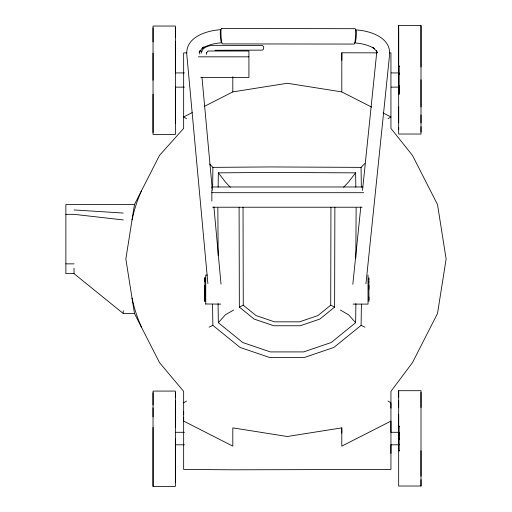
<?xml version="1.0" encoding="UTF-8"?>
<svg xmlns="http://www.w3.org/2000/svg" width="512" height="512" viewBox="0 0 512 512"><rect width="100%" height="100%" fill="white"/><g stroke="black" fill="none" stroke-linecap="round" stroke-linejoin="round"><path stroke-width="0.77" d="M175.379 438.739L175.379 486.4L153.043 486.4L153.043 427.43M153.043 416.89L153.043 407.84M153.043 405.043L153.043 392.704M153.043 132.614L153.043 94.278M153.043 80.25L153.043 53.146M153.043 41.914L153.043 27.885M175.379 482.445L175.379 480.954M175.379 480.013L175.379 400.896M175.379 397.466L175.379 392.704M175.379 123.302L175.379 86.483M175.379 41.914L175.379 134.464L153.043 134.464L153.043 26.035L175.379 26.035L175.379 73.235M175.379 37.197L175.379 27.885M183.654 417.229L183.654 421.094L232.806 446.138L232.806 427.872L287.296 436.506L341.786 427.872L341.786 446.138L390.938 421.094L390.938 453.453M183.654 414.688L183.654 411.622M204.858 301.357L204.858 277.715L204.858 281.67M220.742 304.102L205.741 303.994M211.846 201.107L211.846 189.837M211.846 188.403L211.846 186.97L362.874 186.97M204.314 106.413L232.806 91.898L232.813 76.73M371.706 107.142L341.786 91.898L341.83 52.794L377.472 52.838M341.786 433.152L341.786 427.872M368.909 299.846L368.909 297.094M368.909 289.325L368.909 285.235M368.909 282.061L368.909 279.059M390.938 408.109L390.938 402.829L388.051 401.056M398.669 449.67L398.669 438.355M398.669 427.046L398.669 414.528M398.669 407.456L398.669 400.512M398.669 397.088L398.669 390.701L421.005 390.701L421.005 486.016L398.669 486.016L398.669 390.701M398.669 129.523L398.669 127.827M398.669 122.861L398.669 106.918M398.669 93.843L398.669 86.829M398.669 73.005L398.669 66.944M398.669 65.779L398.669 25.6L421.005 25.6L421.005 134.029L398.669 134.029L398.669 25.6M399.098 450.246L399.098 450.995L399.098 426.099L399.098 426.854M399.098 444.429L399.098 444.806L391.181 444.806M399.098 439.635L399.098 437.466M399.098 436.39L399.098 432.326L391.181 432.294M399.098 86.72L399.098 85.485M399.098 74.579L399.098 73.344M399.098 72.954L399.098 65.869L399.098 66.726M421.005 486.016L421.005 479.629M421.005 476.205L421.005 450.694M421.005 407.456L421.005 392.326M421.005 132.179L421.005 126.765M421.005 122.861L421.005 114.963M421.005 106.918L421.005 79.814M421.005 66.944L421.005 25.6M341.811 60.307L341.83 52.794M390.938 444.877L390.938 469.453L232.806 469.798L183.654 469.453L183.654 391.366L159.52 362.656L134.477 313.498L123.238 313.498L74.016 273.626L74.035 268.23M123.238 313.498L123.251 310.637M218.176 255.75L217.837 207.91M356.134 207.91L355.814 258.144M212.621 187.238L212.909 167.366L209.651 164.077M218.138 187.194L218.342 172.851L270.336 172.448L355.629 172.851L355.834 187.194M239.098 207.206L239.347 307.091L254.106 319.066L273.773 325.76L300.192 325.76L319.866 319.066L334.624 307.091L334.874 207.206M243.034 207.245L243.258 305.19L256.038 315.565L274.426 321.824L299.546 321.824L317.933 315.565L330.714 305.19L330.938 207.245M218.067 303.584L218.342 322.707L242.778 342.534L270.336 351.91L303.635 351.91L331.194 342.534L355.629 322.707L355.904 303.584M212.563 304.154L212.87 325.357L240.07 347.437L269.421 357.421L304.55 357.421L333.901 347.437L361.101 325.357L361.408 304.154M352.826 284.288L360.787 207.104M362.509 190.394L376.544 54.33L376.538 50.669M365.958 283.802L389.594 54.643C390.957 37.299 369.76 30.682 355.866 29.894A6.534 0.845 -85.9 0 1 356.218 36.576A6.534 0.845 -85.9 0 1 354.899 42.918C361.651 43.494 368.512 44.947 374.33 48.57L372.397 47.155L376.288 50.803L377.293 52.806L376.646 50.707M186.829 52.877L183.654 52.883L183.654 128.403L159.52 155.373L134.477 204.525L125.85 259.014L134.477 313.498M201.44 53.043L201.773 51.315M199.571 51.181L199.136 52.576L201.83 48.685L204.096 46.938L202.176 48.346C208.019 44.742 214.893 43.309 221.664 42.752A6.534 0.813 86 0 1 220.39 36.403A6.534 0.813 86 0 1 220.736 29.722C206.797 30.49 185.594 37.018 186.784 54.381L207.891 283.597M355.629 172.851L348.621 181.946L343.648 187.226M202.093 50.272C204.922 46.202 210.368 45.306 214.995 45.331L262.445 45.485C264.154 46.4 264.154 49.216 262.445 50.125L214.995 50.278M206.259 52.915L207.878 51.501M218.342 322.707L225.35 314.829L233.638 310.022M212.909 167.366L270.304 166.938L361.062 167.366L364.864 163.526M388.051 118.714L390.938 116.941L383.104 112.947M183.654 402.829L186.547 401.056M192.205 112.582L183.654 116.941L186.547 118.714M239.347 307.091L243.258 305.19M209.114 327.181L212.87 325.357M232.806 91.898L287.296 83.264L341.786 91.898M221.427 28.518L355.174 28.691A7.712 0.909 -86.3 0 1 355.546 36.608A7.712 0.909 -86.3 0 1 354.131 44.07L222.432 43.904A7.712 0.877 86.4 0 1 221.069 36.435A7.712 0.877 86.4 0 1 221.427 28.518M199.2 51.014L202.355 51.014M207.878 51.014L248.915 51.014L248.915 77.408L200.781 77.408M198.413 56.826L248.915 56.826M175.744 72.915L184.448 72.915M391.181 72.915L399.098 72.915L399.098 94.189L399.098 87.11L391.181 87.149M175.744 87.149L184.448 87.149M211.846 192.698L363.674 192.698M134.477 204.525L65.869 204.57L65.869 273.626L74.016 273.626M212.646 207.226L362.08 207.226M65.907 214.342L74.054 214.342L123.302 219.942M65.907 263.853L74.054 263.853M207.322 275.053L205.741 275.053L205.741 304.102M353.024 304.102L368.026 304.102L368.026 275.053M175.744 432.294L184.448 432.294M175.744 444.806L184.448 444.806M389.35 52.851L390.938 52.858L390.938 128.403L412.454 155.373L437.504 204.525L446.131 259.014L437.504 313.498L412.454 362.656L390.938 391.366L390.938 432.192M74.035 209.958L123.27 213.037M330.714 305.19L334.624 307.091M361.101 325.357L364.858 327.181M340.333 310.022L348.621 314.829L355.629 322.707M230.323 187.226L225.344 181.946L218.342 172.851M206.381 52.922L206.528 54.317M201.965 77.184L212.371 190.202M213.907 206.912L221.018 284.115M199.654 51.77L199.834 54.106M361.062 167.366L361.344 187.238M368.909 277.715L368.909 279.315M368.909 281.67L368.909 301.44M204.858 285.235L204.858 289.325M204.858 289.837L204.858 301.44M175.379 427.43L175.379 391.085L153.043 391.085L153.043 486.4M132.038 219.91A143.744 143.744 0 0 1 141.53 190.675M141.53 327.347A143.744 143.744 0 0 1 132.038 298.118"/></g></svg>
